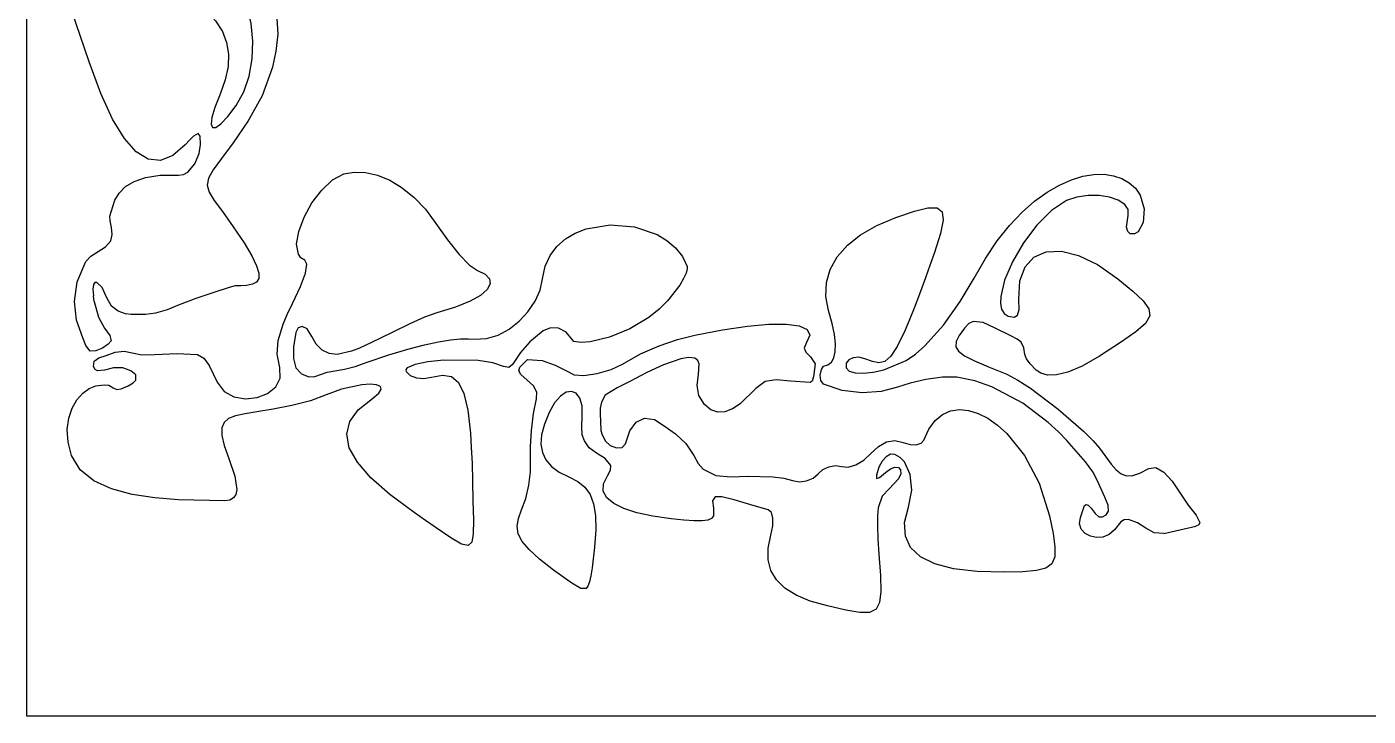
# Model space of a CAD drawing. Header units: inches. Extents: x 0 to 19.5, y 0 to 13.5.
# Drawn here: x 0 to 6.15, y 0 to 3.16 of the extents above; entities that cross this region are included whole.
import ezdxf

# ---------------------------------------------------------------- set-up
doc = ezdxf.new("R2010")
doc.units = ezdxf.units.IN

msp = doc.modelspace()

# ---------------------------------------------------------------- linework, layer by layer
at = {"layer": 'INTERIOR_PROFILES'}
for p, q in [((0.3086, 1.901), (0.3051, 1.927)), ((5.2095, 0.8385), (5.3565, 0.871))]:
    msp.add_line(p, q, dxfattribs=at)
for points in [[(0.2851, 3.001), (0.2445, 3.1211), (0.2078, 3.2291), (0.1922, 3.2748), (0.179, 3.313), (0.1689, 3.3423), (0.1622, 3.3612)], [(0.9593, 2.8), (0.9947, 2.863), (1.0191, 2.9356), (1.0327, 3.0143), (1.0356, 3.0956), (1.0278, 3.1761), (1.0095, 3.2525), (0.9808, 3.3212), (0.9418, 3.3789)], [(1.3106, 3.3202), (1.238, 3.3118), (1.1894, 3.2984), (1.1603, 3.2803), (1.1461, 3.2577), (1.1448, 3.2001), (1.1495, 3.1274)], [(0.7699, 3.2795), (0.8232, 3.2349), (0.8652, 3.1887), (0.896, 3.1404), (0.9156, 3.0896), (0.9242, 3.0359), (0.922, 2.9789), (0.909, 2.918), (0.8854, 2.8529)], [(1.1495, 3.1274), (1.1412, 3.0493), (1.1258, 2.9763), (1.0779, 2.8443), (1.0149, 2.7295), (0.9457, 2.63)], [(0.7262, 2.6204), (0.6688, 2.5709), (0.6122, 2.5489), (0.5565, 2.5545), (0.5015, 2.5878), (0.4469, 2.649), (0.3928, 2.7382), (0.3389, 2.8554), (0.2851, 3.001)], [(0.8854, 2.8529), (0.8615, 2.792), (0.8481, 2.7458), (0.8448, 2.7147), (0.8509, 2.6992), (0.8659, 2.6996), (0.8894, 2.7163), (0.9207, 2.7496), (0.9593, 2.8)], [(0.7955, 2.6213), (0.7937, 2.6599), (0.7848, 2.6727), (0.764, 2.6596), (0.7475, 2.6432), (0.7262, 2.6204)], [(0.6957, 2.481), (0.7185, 2.4843), (0.7384, 2.4953), (0.7697, 2.5332), (0.7889, 2.58), (0.7955, 2.6213)], [(0.9457, 2.63), (0.8915, 2.558), (0.8539, 2.5058), (0.8325, 2.4671), (0.8266, 2.4351), (0.8357, 2.4035), (0.859, 2.3655), (0.8959, 2.3147), (0.946, 2.2444)], [(0.3805, 2.2934), (0.4038, 2.3656), (0.4238, 2.3988), (0.4524, 2.4283), (0.4917, 2.4527), (0.5439, 2.4705), (0.6111, 2.4804), (0.6957, 2.481)], [(1.2738, 2.0916), (1.2562, 2.1022), (1.2444, 2.1185), (1.2362, 2.1644), (1.246, 2.2231), (1.2705, 2.2882), (1.3065, 2.3534), (1.351, 2.4124), (1.4006, 2.4589), (1.4521, 2.4866)], [(1.4521, 2.4866), (1.5002, 2.4954), (1.5524, 2.4934), (1.6074, 2.4807), (1.6638, 2.4574), (1.72, 2.4236), (1.7748, 2.3793), (1.8266, 2.3247), (1.874, 2.2599)], [(4.3399, 2.0082), (4.3922, 2.0994), (4.4467, 2.18), (4.5029, 2.2503), (4.56, 2.3106), (4.6175, 2.3614), (4.6747, 2.403), (4.7312, 2.4356), (4.7861, 2.4598), (4.839, 2.4759), (4.8893, 2.4841), (4.9363, 2.4849), (4.9793, 2.4786), (5.0179, 2.4657), (5.0514, 2.4463), (5.0792, 2.421), (5.1006, 2.39)], [(4.7643, 2.3641), (4.6947, 2.3183), (4.6275, 2.2512), (4.5666, 2.1703), (4.5162, 2.0837), (4.48, 1.999), (4.4621, 1.9241), (4.4613, 1.8928), (4.4664, 1.8669), (4.4782, 1.8473), (4.4969, 1.8351)], [(5.0457, 2.2953), (5.0466, 2.3228), (5.0303, 2.3466), (5.0004, 2.3657), (4.9602, 2.3795), (4.913, 2.3871), (4.8624, 2.3876), (4.8117, 2.3802), (4.7643, 2.3641)], [(5.1006, 2.39), (5.1192, 2.3259), (5.1146, 2.264), (5.0918, 2.2208), (5.0753, 2.2113), (5.0562, 2.2126)], [(0.3853, 2.1804), (0.3913, 2.2089), (0.3876, 2.241), (0.3816, 2.2711), (0.3805, 2.2934)], [(3.6734, 1.8598), (3.6609, 1.9249), (3.6636, 1.9882), (3.6811, 2.0489), (3.7133, 2.1063), (3.7598, 2.1596), (3.8204, 2.208), (3.8947, 2.2509), (3.9825, 2.2873)], [(3.9825, 2.2873), (4.0666, 2.3152), (4.1289, 2.3305), (4.1707, 2.3307), (4.1933, 2.3129), (4.198, 2.2747), (4.1861, 2.2133), (4.1588, 2.1262), (4.1398, 2.0721), (4.1175, 2.0106)], [(5.0562, 2.2126), (5.0443, 2.2232), (5.0384, 2.2423), (5.0457, 2.2953)], [(0.946, 2.2444), (0.9951, 2.1704), (1.0304, 2.1113), (1.0529, 2.0655), (1.0635, 2.0313), (1.0632, 2.0069), (1.053, 1.9906), (1.0338, 1.9807), (1.0066, 1.9755)], [(1.874, 2.2599), (1.9268, 2.184), (1.9806, 2.1179), (2.029, 2.0689), (2.0657, 2.0439)], [(2.3632, 2.0059), (2.3752, 2.063), (2.3975, 2.1123), (2.4288, 2.154), (2.4678, 2.1883), (2.513, 2.2153), (2.563, 2.235), (2.6721, 2.2533), (2.784, 2.2442), (2.8877, 2.2087), (2.933, 2.1813), (2.972, 2.1476), (3.0035, 2.1078), (3.026, 2.062)], [(0.2698, 2.0851), (0.2938, 2.1102), (0.3267, 2.1304), (0.3601, 2.1518), (0.3853, 2.1804)], [(1.2178, 1.8928), (1.2541, 1.9709), (1.2766, 2.0316), (1.2837, 2.0727), (1.2738, 2.0916)], [(4.5458, 1.9107), (4.5498, 1.9957), (4.5736, 2.0609), (4.6148, 2.1056), (4.6711, 2.1294), (4.7401, 2.1319), (4.8192, 2.1125), (4.9062, 2.0706), (4.9986, 2.0059)], [(0.2559, 1.7357), (0.2282, 1.8155), (0.2186, 1.9013), (0.2311, 1.9917), (0.2698, 2.0851)], [(2.0657, 2.0439), (2.1003, 2.0265), (2.1195, 2.0056), (2.1228, 1.9821), (2.1095, 1.9566), (2.079, 1.9299), (2.0308, 1.9027), (1.9643, 1.8759), (1.8788, 1.8502)], [(3.026, 2.062), (3.0258, 2.0509), (3.0204, 2.032), (3.0092, 2.0065), (2.9917, 1.9759), (2.9359, 1.9044), (2.8967, 1.8663), (2.8494, 1.8285)], [(0.3666, 1.9179), (0.3447, 1.9661), (0.3215, 1.9892), (0.3121, 1.9888), (0.3056, 1.979), (0.3029, 1.9588), (0.3051, 1.927)], [(1.0066, 1.9755), (0.9799, 1.9737), (0.9671, 1.9742), (0.9544, 1.973), (0.9277, 1.9662)], [(2.0515, 1.7297), (2.1056, 1.7316), (2.1589, 1.7473), (2.2096, 1.7744), (2.256, 1.8109), (2.2963, 1.8544), (2.3288, 1.9029), (2.3517, 1.9541), (2.3632, 2.0059)], [(4.1175, 2.0106), (4.0899, 1.9359), (4.0651, 1.8709), (4.0428, 1.815), (4.0227, 1.7675), (3.988, 1.6956), (3.9583, 1.6504), (3.9311, 1.627), (3.9039, 1.6206), (3.8742, 1.6263), (3.8395, 1.6392)], [(4.0288, 1.6308), (4.0713, 1.6597), (4.1145, 1.6977), (4.1997, 1.7931), (4.2771, 1.9017), (4.3399, 2.0082)], [(4.9986, 2.0059), (5.0671, 1.9497), (5.1151, 1.9054), (5.1415, 1.8688), (5.1453, 1.8356), (5.1256, 1.8014), (5.0812, 1.7622), (5.0113, 1.7135), (4.9148, 1.6512)], [(0.4782, 1.842), (0.4514, 1.8451), (0.4191, 1.8566), (0.3884, 1.8798), (0.3666, 1.9179)], [(0.9277, 1.9662), (0.8569, 1.9437), (0.7751, 1.9147), (0.6983, 1.8859), (0.6424, 1.8637)], [(4.4969, 1.8351), (4.5239, 1.8294), (4.5399, 1.8384), (4.5466, 1.8646), (4.5458, 1.9107)], [(0.3086, 1.901), (0.3283, 1.8291), (0.3562, 1.7796), (0.3796, 1.7459), (0.3858, 1.7215)], [(0.6424, 1.8637), (0.5893, 1.8481), (0.543, 1.842), (0.5055, 1.8414), (0.4782, 1.842)], [(1.1587, 1.5994), (1.1469, 1.6604), (1.1515, 1.7232), (1.1745, 1.7974), (1.1935, 1.8419), (1.2178, 1.8928)], [(1.8788, 1.8502), (1.8228, 1.8305), (1.7556, 1.7997), (1.6744, 1.7595), (1.5767, 1.7118)], [(3.6496, 1.6055), (3.6702, 1.6109), (3.6863, 1.6236), (3.6975, 1.6438), (3.7037, 1.6715), (3.7046, 1.7068), (3.7, 1.7499), (3.6897, 1.8009), (3.6734, 1.8598)], [(1.3062, 1.7415), (1.2847, 1.7756), (1.2621, 1.7873), (1.2431, 1.7806), (1.2324, 1.7595)], [(2.8494, 1.8285), (2.7635, 1.7766), (2.6703, 1.7377), (2.5808, 1.7165), (2.5407, 1.714), (2.5056, 1.7177)], [(3.061, 1.7474), (3.188, 1.7724), (3.3016, 1.7893), (3.3995, 1.7979), (3.4794, 1.7982), (3.5389, 1.79), (3.5757, 1.7731), (3.5875, 1.7475), (3.572, 1.7131)], [(4.5081, 1.7439), (4.4366, 1.7795), (4.3814, 1.8059), (4.3365, 1.8103), (4.3162, 1.8002), (4.2962, 1.78)], [(0.2896, 1.6746), (0.2708, 1.6995), (0.2559, 1.7357)], [(0.3858, 1.7215), (0.3731, 1.7059), (0.3471, 1.6878), (0.3163, 1.6748), (0.2896, 1.6746)], [(1.2324, 1.7595), (1.2226, 1.6943), (1.2213, 1.6399), (1.2322, 1.5978), (1.259, 1.5697)], [(1.4213, 1.6593), (1.3852, 1.6628), (1.353, 1.6791), (1.3263, 1.706), (1.3062, 1.7415)], [(1.5596, 1.6234), (1.6585, 1.657), (1.7456, 1.6832), (1.8214, 1.7028), (1.8865, 1.7166), (1.9415, 1.7254), (1.987, 1.7299), (2.0235, 1.7311), (2.0515, 1.7297)], [(2.5056, 1.7177), (2.4711, 1.7607), (2.4356, 1.7801), (2.4002, 1.7806), (2.3659, 1.767), (2.3052, 1.717), (2.2619, 1.6685)], [(2.7288, 1.6145), (2.8116, 1.6617), (2.897, 1.6991), (2.9813, 1.7274), (3.061, 1.7474)], [(4.2962, 1.78), (4.2714, 1.7454), (4.2575, 1.7177), (4.2562, 1.6945), (4.2689, 1.6736), (4.2971, 1.6527), (4.3426, 1.6297), (4.4067, 1.6023), (4.491, 1.5681)], [(4.5965, 1.6157), (4.5809, 1.6394), (4.5734, 1.6589), (4.5688, 1.6894), (4.556, 1.7151), (4.5381, 1.7287), (4.5081, 1.7439)], [(0.3057, 1.6034), (0.3088, 1.6281), (0.3295, 1.6428), (0.3632, 1.6543), (0.4051, 1.669)], [(0.4051, 1.669), (0.4453, 1.6745), (0.4826, 1.6667), (0.5264, 1.6574), (0.5859, 1.6588)], [(0.5859, 1.6588), (0.6877, 1.663), (0.7814, 1.659)], [(1.5767, 1.7118), (1.5237, 1.6883), (1.4872, 1.6732), (1.4213, 1.6593)], [(2.2619, 1.6685), (2.2249, 1.6131), (2.2084, 1.5988), (2.1845, 1.6036)], [(3.572, 1.7131), (3.5612, 1.6882), (3.5701, 1.6692), (3.59, 1.6477), (3.6118, 1.6151)], [(0.4395, 1.5974), (0.3968, 1.5971), (0.356, 1.5874), (0.3235, 1.5842), (0.3124, 1.59), (0.3057, 1.6034)], [(0.7814, 1.659), (0.8108, 1.6417), (0.8356, 1.6078), (0.872, 1.5314)], [(0.872, 1.5314), (0.9039, 1.4895), (0.949, 1.4648), (1.0013, 1.456), (1.0547, 1.4616), (1.1032, 1.4802), (1.1407, 1.5103), (1.1612, 1.5506), (1.1587, 1.5994)], [(1.3763, 1.5772), (1.455, 1.5915), (1.5045, 1.603), (1.5596, 1.6234)], [(2.1845, 1.6036), (2.135, 1.6209), (2.0675, 1.6308), (1.9109, 1.6319), (1.838, 1.6245), (1.7793, 1.613), (1.7432, 1.598), (1.736, 1.5894), (1.7375, 1.5804)], [(2.2633, 1.5676), (2.2538, 1.5832), (2.2592, 1.6009), (2.2942, 1.6357)], [(2.2942, 1.6357), (2.3613, 1.6308), (2.4201, 1.6102), (2.4694, 1.5849), (2.5081, 1.5657)], [(2.5081, 1.5657), (2.5521, 1.5618), (2.6131, 1.5709), (2.6768, 1.5896), (2.7288, 1.6145)], [(3.0614, 1.6412), (3.0325, 1.6444), (2.9971, 1.639), (2.9167, 1.6114), (2.8412, 1.5758), (2.8117, 1.5605), (2.7914, 1.5498)], [(3.0787, 1.4704), (3.0718, 1.5165), (3.0782, 1.5691), (3.0806, 1.6151), (3.0748, 1.6314), (3.0614, 1.6412)], [(3.6118, 1.6151), (3.6043, 1.5555), (3.5988, 1.5371), (3.5889, 1.5304)], [(3.6508, 1.5227), (3.6382, 1.5389), (3.6357, 1.5641), (3.6404, 1.5893), (3.6496, 1.6055)], [(3.7539, 1.6188), (3.7536, 1.5976), (3.7686, 1.5828), (3.7961, 1.5744), (3.8336, 1.5725), (3.8782, 1.5772), (3.9274, 1.5885), (4.0288, 1.6308)], [(3.8395, 1.6392), (3.8115, 1.6458), (3.786, 1.644), (3.7658, 1.6347), (3.7539, 1.6188)], [(4.9148, 1.6512), (4.8348, 1.6051), (4.7697, 1.5775), (4.7177, 1.5651), (4.6773, 1.5646), (4.6466, 1.5727), (4.6241, 1.5861), (4.5965, 1.6157)], [(0.4647, 1.5152), (0.4873, 1.5281), (0.4996, 1.5408), (0.4996, 1.5647), (0.4758, 1.5844), (0.4395, 1.5974)], [(1.259, 1.5697), (1.2924, 1.5564), (1.3192, 1.5573), (1.3763, 1.5772)], [(1.7375, 1.5804), (1.757, 1.5627), (1.7854, 1.5521), (1.8191, 1.5493), (1.8541, 1.5552)], [(1.8541, 1.5552), (1.9045, 1.5646), (1.9453, 1.557), (1.9775, 1.5295), (2.002, 1.4791), (2.02, 1.4027), (2.0323, 1.2973), (2.0367, 1.2327), (2.04, 1.1598), (2.0425, 1.0782), (2.0442, 0.9874)], [(2.3359, 1.4554), (2.3364, 1.4865), (2.3219, 1.5148), (2.2633, 1.5676)], [(2.7914, 1.5498), (2.7568, 1.5321), (2.7328, 1.5197), (2.7048, 1.5051), (2.6848, 1.4936), (2.6503, 1.4725)], [(3.5889, 1.5304), (3.4988, 1.5363), (3.4332, 1.5419), (3.3834, 1.535), (3.3409, 1.503)], [(4.2614, 1.554), (4.1949, 1.5543), (4.1196, 1.544), (4.0472, 1.5272), (3.989, 1.5082)], [(4.7659, 1.2646), (4.7275, 1.3037), (4.6803, 1.3469), (4.5631, 1.4355), (4.4212, 1.511), (4.3431, 1.5378), (4.2614, 1.554)], [(4.491, 1.5681), (4.54, 1.5416), (4.5981, 1.5037), (4.7257, 1.4074), (4.8419, 1.3066), (4.8858, 1.2633), (4.9149, 1.2291)], [(0.2047, 1.1948), (0.1887, 1.2567), (0.1851, 1.3141), (0.192, 1.3661), (0.2075, 1.412), (0.2296, 1.4506), (0.2564, 1.4812), (0.286, 1.5028), (0.3164, 1.5145)], [(0.3164, 1.5145), (0.3537, 1.5199), (0.3761, 1.5185), (0.3954, 1.5057), (0.4123, 1.4975), (0.4317, 1.5018), (0.4647, 1.5152)], [(1.442, 1.5001), (1.3719, 1.473)], [(1.5835, 1.4576), (1.613, 1.4808), (1.6243, 1.4989), (1.6198, 1.5119), (1.6017, 1.5198), (1.5726, 1.5225), (1.5347, 1.5202), (1.442, 1.5001)], [(2.5452, 1.3763), (2.544, 1.4238), (2.5342, 1.4586), (2.5178, 1.4806), (2.4962, 1.4896), (2.4712, 1.4854), (2.4445, 1.4679), (2.4178, 1.437), (2.3927, 1.3926)], [(3.3409, 1.503), (3.2687, 1.4322), (3.2332, 1.4089), (3.1987, 1.3956), (3.1656, 1.3936), (3.1342, 1.4045), (3.1052, 1.4296), (3.0787, 1.4704)], [(3.989, 1.5082), (3.9139, 1.4886), (3.8269, 1.4833), (3.7364, 1.4942), (3.6508, 1.5227)], [(1.3719, 1.473), (1.2991, 1.4458), (1.2144, 1.424), (1.129, 1.4073), (1.0541, 1.3954)], [(1.7742, 0.9343), (1.6633, 1.0168), (1.5767, 1.0934), (1.5148, 1.1645), (1.4777, 1.2307), (1.4658, 1.2926), (1.4793, 1.3507), (1.5185, 1.4055), (1.5835, 1.4576)], [(2.3082, 1.175), (2.3073, 1.2352), (2.3119, 1.31), (2.3216, 1.3874), (2.3359, 1.4554)], [(2.6503, 1.4725), (2.633, 1.4397), (2.6266, 1.4132), (2.6265, 1.386), (2.6281, 1.351)], [(1.0541, 1.3954), (0.9998, 1.3868), (0.9566, 1.3773), (0.9246, 1.3647), (0.9035, 1.3468), (0.8932, 1.3217), (0.8936, 1.2871), (0.9046, 1.2409), (0.9261, 1.1812)], [(2.3927, 1.3926), (2.3712, 1.3388), (2.3589, 1.2905), (2.3558, 1.2473), (2.3622, 1.2088), (2.3781, 1.1749), (2.4035, 1.1453), (2.4386, 1.1196), (2.4834, 1.0975)], [(2.5765, 1.2308), (2.5548, 1.2621), (2.5445, 1.2902), (2.5425, 1.325), (2.5452, 1.3763)], [(2.743, 1.2495), (2.7635, 1.3093), (2.7924, 1.3488), (2.8298, 1.3664), (2.8756, 1.3606)], [(2.8756, 1.3606), (2.9203, 1.331), (2.9717, 1.2946), (3.0201, 1.25), (3.0556, 1.1955)], [(4.1097, 1.2654), (4.1332, 1.3163), (4.1621, 1.3553), (4.1955, 1.3829), (4.2327, 1.3996), (4.2729, 1.4057), (4.3152, 1.4019), (4.359, 1.3886), (4.4033, 1.3662), (4.4475, 1.3353), (4.4907, 1.2963), (4.571, 1.1959), (4.638, 1.0688), (4.6852, 0.9189)], [(2.6281, 1.351), (2.63, 1.3095), (2.6368, 1.2897), (2.6521, 1.2611)], [(2.6604, 1.102), (2.6743, 1.1286), (2.6753, 1.1502), (2.6506, 1.1822), (2.6098, 1.2063), (2.5765, 1.2308)], [(2.6521, 1.2611), (2.6729, 1.2415), (2.7015, 1.2312), (2.7281, 1.2329), (2.743, 1.2495)], [(3.8667, 1.2044), (3.9016, 1.2375), (3.939, 1.2574), (3.9774, 1.2635), (4.0154, 1.2553)], [(4.0154, 1.2553), (4.0472, 1.2459), (4.0756, 1.2447), (4.0974, 1.2514), (4.1097, 1.2654)], [(4.9046, 1.0829), (4.8847, 1.1206), (4.8511, 1.1666), (4.7659, 1.2646)], [(0.9068, 0.9873), (0.6954, 0.992), (0.587, 1.0008), (0.4831, 1.0169), (0.3883, 1.0422), (0.3072, 1.0789), (0.2445, 1.1291), (0.2047, 1.1948)], [(0.9261, 1.1812), (0.9535, 1.1003), (0.962, 1.0392), (0.9579, 1.017), (0.9477, 1.0007), (0.9308, 0.9907), (0.9068, 0.9873)], [(2.2672, 0.9462), (2.286, 0.9983), (2.3, 1.0589), (2.3078, 1.1202), (2.3082, 1.175)], [(3.0556, 1.1955), (3.0754, 1.1595), (3.0993, 1.1332), (3.1572, 1.1042), (3.2264, 1.097), (3.3035, 1.1004)], [(3.7328, 1.1443), (3.7631, 1.1418), (3.7985, 1.1523), (3.8344, 1.1738), (3.8667, 1.2044)], [(3.9774, 1.2003), (3.9573, 1.2009), (3.9369, 1.1901), (3.9185, 1.1699), (3.9046, 1.142)], [(4.0393, 0.9591), (4.0548, 1.036), (4.0481, 1.1082), (4.0214, 1.1661), (4.0014, 1.1868), (3.9774, 1.2003)], [(4.9149, 1.2291), (4.9684, 1.1556), (4.9915, 1.1296), (5.0145, 1.1117), (5.0391, 1.1026), (5.0672, 1.1032), (5.1004, 1.114), (5.1406, 1.1359)], [(3.5079, 1.0811), (3.5399, 1.0751), (3.5728, 1.0787), (3.6025, 1.091), (3.6253, 1.1109)], [(3.6253, 1.1109), (3.6473, 1.1311), (3.6749, 1.1441), (3.7046, 1.1489), (3.7328, 1.1443)], [(3.9046, 1.142), (3.8931, 1.1056), (3.8933, 1.0902), (3.9064, 1.0946), (3.9339, 1.1177)], [(3.9339, 1.1177), (3.9567, 1.1344), (3.9775, 1.1422), (3.9939, 1.1408), (4.0038, 1.1297)], [(4.0038, 1.1297), (4.0039, 1.1108), (3.9941, 1.0882), (3.9511, 1.0432)], [(5.1406, 1.1359), (5.1734, 1.1398), (5.2102, 1.1183), (5.2481, 1.0775), (5.2838, 1.0234)], [(2.4834, 1.0975), (2.5247, 1.0765), (2.5571, 1.0499), (2.5812, 1.0159), (2.5972, 0.9731), (2.6057, 0.9197), (2.6071, 0.8543), (2.6016, 0.7752), (2.5898, 0.6808)], [(2.9522, 0.9048), (2.868, 0.917), (2.7954, 0.9328), (2.7353, 0.9522), (2.6889, 0.9752), (2.6572, 1.0017), (2.6411, 1.0317), (2.6419, 1.0652), (2.6604, 1.102)], [(3.3035, 1.1004), (3.4174, 1.0979), (3.4689, 1.091), (3.5079, 1.0811)], [(4.9557, 0.9401), (4.954, 0.967), (4.9397, 1.0041), (4.9046, 1.0829)], [(2.0442, 0.9874), (2.0459, 0.8996), (2.0453, 0.8368), (2.0387, 0.7982), (2.0219, 0.7827), (1.991, 0.7895), (1.9421, 0.8176), (1.8711, 0.8662), (1.8262, 0.8978), (1.7742, 0.9343)], [(3.2406, 0.9922), (3.1852, 1.0061), (3.1535, 1.0052), (3.1417, 0.9882), (3.1463, 0.9535)], [(3.3971, 0.947), (3.3714, 0.9539), (3.3333, 0.9648), (3.2406, 0.9922)], [(3.9511, 1.0432), (3.9187, 1.009), (3.9014, 0.9557), (3.8977, 0.9181), (3.8971, 0.8713), (3.8993, 0.8136), (3.904, 0.7435)], [(5.2838, 1.0234), (5.3218, 0.9681), (5.3573, 0.9221), (5.3743, 0.8887), (5.3707, 0.8777), (5.3565, 0.871)], [(2.4968, 0.6103), (2.4136, 0.6704), (2.349, 0.7208), (2.3016, 0.7639), (2.2697, 0.8017), (2.2519, 0.8366), (2.2465, 0.8708), (2.2522, 0.9066), (2.2672, 0.9462)], [(3.1463, 0.9535), (3.1468, 0.9181), (3.1373, 0.9068), (3.1199, 0.8995), (3.0937, 0.8959), (3.0577, 0.8957), (3.0109, 0.8988), (2.9522, 0.9048)], [(3.4093, 0.8309), (3.4179, 0.8726), (3.4184, 0.9084), (3.4114, 0.9344), (3.3971, 0.947)], [(4.4817, 0.6601), (4.3537, 0.6633), (4.2465, 0.6763), (4.1601, 0.699), (4.0945, 0.7315), (4.0496, 0.7737), (4.0254, 0.8257), (4.022, 0.8875), (4.0393, 0.9591)], [(4.8277, 0.9112), (4.8464, 0.9661), (4.8537, 0.9706), (4.8637, 0.9675), (4.8772, 0.9545), (4.8949, 0.9299)], [(4.8949, 0.9299), (4.9114, 0.9149), (4.9292, 0.9137), (4.945, 0.9232), (4.9557, 0.9401)], [(4.6852, 0.9189), (4.7021, 0.8378), (4.711, 0.7759), (4.7098, 0.7305), (4.6966, 0.699), (4.6692, 0.6789), (4.6257, 0.6674), (4.5638, 0.662), (4.4817, 0.6601)], [(4.9829, 0.855), (4.9589, 0.8331), (4.9308, 0.8215), (4.9013, 0.8191), (4.8731, 0.8249), (4.849, 0.8381), (4.8315, 0.8574), (4.8235, 0.8821), (4.8277, 0.9112)], [(5.0477, 0.9018), (5.0281, 0.9006), (5.0128, 0.8915), (4.9829, 0.855)], [(5.2095, 0.8385), (5.1648, 0.8411), (5.1266, 0.8616), (5.0895, 0.8864), (5.0477, 0.9018)], [(3.6681, 0.5054), (3.5898, 0.528), (3.5249, 0.5554), (3.4733, 0.5876), (3.4349, 0.6251), (3.4095, 0.6679), (3.3968, 0.7163), (3.3968, 0.7706), (3.4093, 0.8309)], [(3.904, 0.7435), (3.911, 0.6455), (3.913, 0.5724), (3.9072, 0.5215), (3.891, 0.4901), (3.8617, 0.4755), (3.8165, 0.475), (3.7529, 0.4859), (3.6681, 0.5054)], [(2.5898, 0.6808), (2.584, 0.6438), (2.578, 0.616), (2.5712, 0.5968), (2.5627, 0.5858), (2.5377, 0.5854), (2.4968, 0.6103)]]:
    msp.add_lwpolyline(points, dxfattribs=at)
at = {"layer": 'OUTER_PROFILES'}
msp.add_lwpolyline([(0, 13.5), (19.5, 13.5), (19.5, 0), (0, 0)], close=True, dxfattribs=at)

doc.saveas('drawing.dxf')
